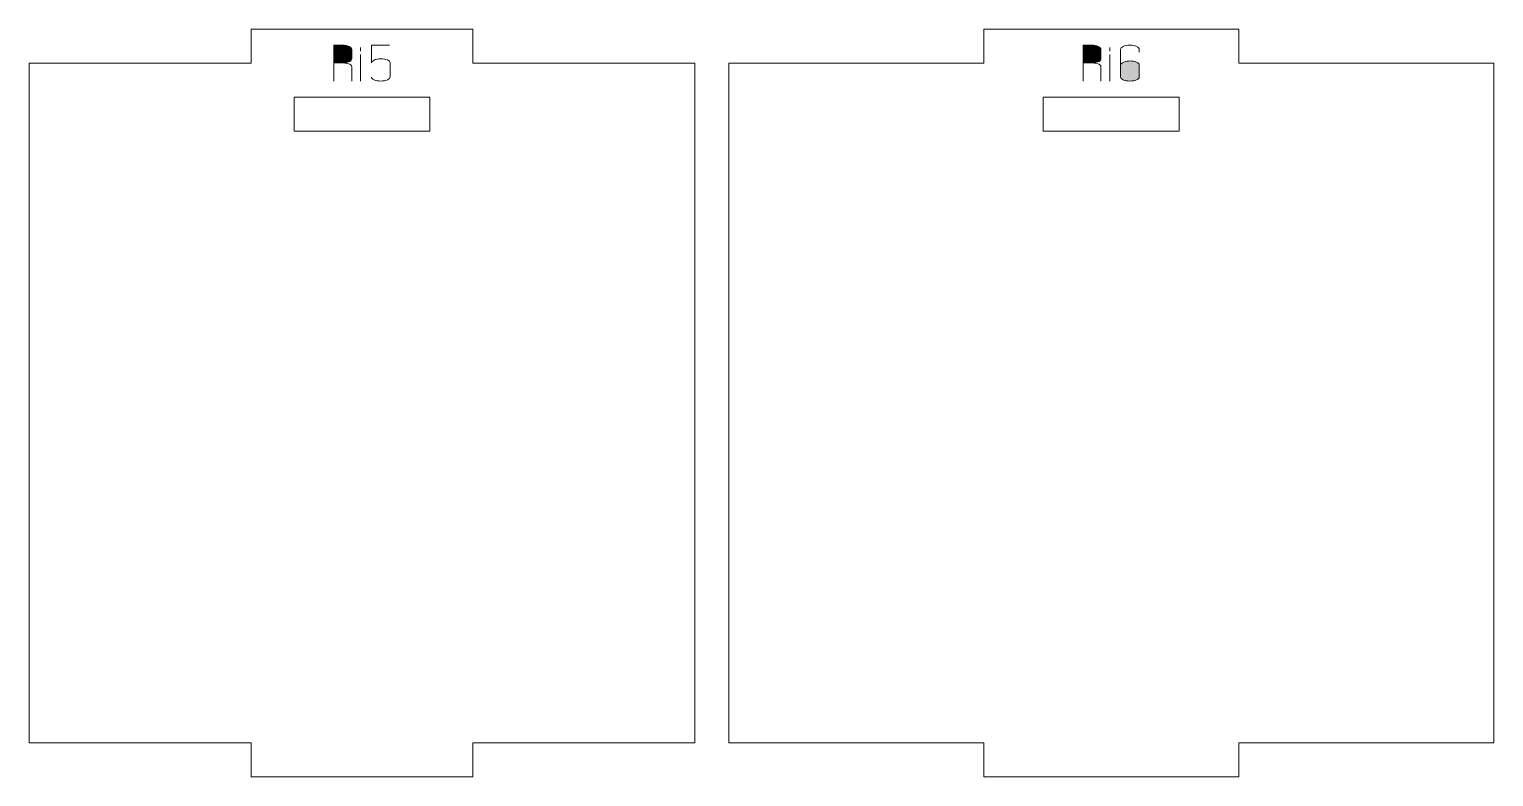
# Model space of a CAD drawing. Header units: centimetres. Extents: x -250 to 250, y -508 to 508.
# Drawn here: x 39.14 to 52.06, y 68 to 74.6 of the extents above; entities that cross this region are included whole.
import ezdxf

# ---------------------------------------------------------------- set-up
doc = ezdxf.new("R2010")
doc.units = ezdxf.units.CM
doc.header["$MEASUREMENT"] = 0
doc.layers.add('Capa 1', color=7, linetype='Continuous')

msp = doc.modelspace()

# ---------------------------------------------------------------- hatches: boundary and pattern name
at = {"layer": 'Capa 1', "true_color": 0x3e4095}
h = msp.add_hatch(color=175, dxfattribs=at)
edge = h.paths.add_edge_path()
edge.add_spline(control_points=[(41.90011, 74.30182), (41.93252, 74.30396), (41.95438, 74.30816), (41.96569, 74.31443), (41.97701, 74.3207), (41.98266, 74.32781), (41.98266, 74.33576), (41.98266, 74.33576), (41.98266, 74.42152), (41.98266, 74.42152), (41.98266, 74.4313), (41.97464, 74.43963), (41.95859, 74.44651), (41.94253, 74.45339), (41.92304, 74.45683), (41.90011, 74.45683), (41.90011, 74.45683), (41.82536, 74.45683), (41.82536, 74.45683), (41.82536, 74.45683), (41.82536, 74.30182), (41.82536, 74.30182), (41.82536, 74.30182), (41.90011, 74.30182), (41.90011, 74.30182)], knot_values=[0, 0, 0, 0, 0.125, 0.125, 0.125, 0.25, 0.25, 0.25, 0.375, 0.375, 0.375, 0.5, 0.5, 0.5, 0.625, 0.625, 0.625, 0.75, 0.75, 0.75, 0.875, 0.875, 0.875, 1, 1, 1, 1], degree=3, periodic=1)
h = msp.add_hatch(color=175, dxfattribs=at)
edge = h.paths.add_edge_path()
edge.add_spline(control_points=[(41.82536, 74.14039), (41.82536, 74.14039), (41.82536, 74.45683), (41.82536, 74.45683), (41.82536, 74.45683), (41.90011, 74.45683), (41.90011, 74.45683), (41.92304, 74.45683), (41.94253, 74.45339), (41.95859, 74.44651), (41.97464, 74.43963), (41.98266, 74.4313), (41.98266, 74.42152), (41.98266, 74.42152), (41.98266, 74.33576), (41.98266, 74.33576), (41.98266, 74.32781), (41.97701, 74.3207), (41.96569, 74.31443), (41.95438, 74.30816), (41.93252, 74.30396), (41.90011, 74.30182), (41.93252, 74.29968), (41.95438, 74.29548), (41.96569, 74.28921), (41.97701, 74.28294), (41.98266, 74.27583), (41.98266, 74.26788), (41.98266, 74.26788), (41.98266, 74.14039), (41.98266, 74.14039), (41.98266, 74.14039), (41.98266, 74.26788), (41.98266, 74.26788), (41.98266, 74.27583), (41.97701, 74.28294), (41.96569, 74.28921), (41.95438, 74.29548), (41.93252, 74.29968), (41.90011, 74.30182), (41.90011, 74.30182), (41.82536, 74.30182), (41.82536, 74.30182), (41.82536, 74.30182), (41.82536, 74.14039), (41.82536, 74.14039)], knot_values=[0, 0, 0, 0, 0.06666667, 0.06666667, 0.06666667, 0.13333333, 0.13333333, 0.13333333, 0.2, 0.2, 0.2, 0.26666667, 0.26666667, 0.26666667, 0.33333333, 0.33333333, 0.33333333, 0.4, 0.4, 0.4, 0.46666667, 0.46666667, 0.46666667, 0.53333333, 0.53333333, 0.53333333, 0.6, 0.6, 0.6, 0.66666667, 0.66666667, 0.66666667, 0.73333333, 0.73333333, 0.73333333, 0.8, 0.8, 0.8, 0.86666667, 0.86666667, 0.86666667, 0.93333333, 0.93333333, 0.93333333, 1, 1, 1, 1], degree=3, periodic=1)
h = msp.add_hatch(color=175, dxfattribs=at)
edge = h.paths.add_edge_path()
edge.add_spline(control_points=[(42.06062, 74.40317), (42.06062, 74.40317), (42.06108, 74.43573), (42.06108, 74.43573), (42.06108, 74.43573), (42.06062, 74.40317), (42.06062, 74.40317)], knot_values=[0, 0, 0, 0, 0.5, 0.5, 0.5, 1, 1, 1, 1], degree=3, periodic=1)
h = msp.add_hatch(color=175, dxfattribs=at)
edge = h.paths.add_edge_path()
edge.add_spline(control_points=[(42.06062, 74.14039), (42.06062, 74.14039), (42.06062, 74.37428), (42.06062, 74.37428), (42.06062, 74.37428), (42.06062, 74.14039), (42.06062, 74.14039)], knot_values=[0, 0, 0, 0, 0.5, 0.5, 0.5, 1, 1, 1, 1], degree=3, periodic=1)
h = msp.add_hatch(color=175, dxfattribs=at)
edge = h.paths.add_edge_path()
edge.add_spline(control_points=[(42.23811, 74.14039), (42.21457, 74.14039), (42.19492, 74.14383), (42.17918, 74.15071), (42.16343, 74.15759), (42.15556, 74.16592), (42.15556, 74.1757), (42.15556, 74.16592), (42.16343, 74.15759), (42.17918, 74.15071), (42.19492, 74.14383), (42.21457, 74.14039), (42.23811, 74.14039), (42.26165, 74.14039), (42.2813, 74.14383), (42.29704, 74.15071), (42.31279, 74.15759), (42.32066, 74.16592), (42.32066, 74.1757), (42.32066, 74.1757), (42.32066, 74.30136), (42.32066, 74.30136), (42.32066, 74.31115), (42.31279, 74.31948), (42.29704, 74.32636), (42.2813, 74.33324), (42.26165, 74.33668), (42.23811, 74.33668), (42.21671, 74.33484), (42.2002, 74.33239), (42.18858, 74.32934), (42.17696, 74.32628), (42.16596, 74.31695), (42.15556, 74.30136), (42.15556, 74.30136), (42.15556, 74.45683), (42.15556, 74.45683), (42.15556, 74.45683), (42.31516, 74.45683), (42.31516, 74.45683), (42.31516, 74.45683), (42.15556, 74.45683), (42.15556, 74.45683), (42.15556, 74.45683), (42.15556, 74.30136), (42.15556, 74.30136), (42.16596, 74.31695), (42.17696, 74.32628), (42.18858, 74.32934), (42.2002, 74.33239), (42.21671, 74.33484), (42.23811, 74.33668), (42.26165, 74.33668), (42.2813, 74.33324), (42.29704, 74.32636), (42.31279, 74.31948), (42.32066, 74.31115), (42.32066, 74.30136), (42.32066, 74.30136), (42.32066, 74.1757), (42.32066, 74.1757), (42.32066, 74.16592), (42.31279, 74.15759), (42.29704, 74.15071), (42.2813, 74.14383), (42.26165, 74.14039), (42.23811, 74.14039)], knot_values=[0, 0, 0, 0, 0.04545455, 0.04545455, 0.04545455, 0.09090909, 0.09090909, 0.09090909, 0.13636364, 0.13636364, 0.13636364, 0.18181818, 0.18181818, 0.18181818, 0.22727273, 0.22727273, 0.22727273, 0.27272727, 0.27272727, 0.27272727, 0.31818182, 0.31818182, 0.31818182, 0.36363636, 0.36363636, 0.36363636, 0.40909091, 0.40909091, 0.40909091, 0.45454545, 0.45454545, 0.45454545, 0.5, 0.5, 0.5, 0.54545455, 0.54545455, 0.54545455, 0.59090909, 0.59090909, 0.59090909, 0.63636364, 0.63636364, 0.63636364, 0.68181818, 0.68181818, 0.68181818, 0.72727273, 0.72727273, 0.72727273, 0.77272727, 0.77272727, 0.77272727, 0.81818182, 0.81818182, 0.81818182, 0.86363636, 0.86363636, 0.86363636, 0.90909091, 0.90909091, 0.90909091, 0.95454545, 0.95454545, 0.95454545, 1, 1, 1, 1], degree=3, periodic=1)
h = msp.add_hatch(color=175, dxfattribs=at)
edge = h.paths.add_edge_path()
edge.add_spline(control_points=[(48.51378, 74.30182), (48.54619, 74.30396), (48.56805, 74.30816), (48.57936, 74.31443), (48.59068, 74.3207), (48.59633, 74.32781), (48.59633, 74.33576), (48.59633, 74.33576), (48.59633, 74.42152), (48.59633, 74.42152), (48.59633, 74.4313), (48.58831, 74.43963), (48.57226, 74.44651), (48.5562, 74.45339), (48.53671, 74.45683), (48.51378, 74.45683), (48.51378, 74.45683), (48.43903, 74.45683), (48.43903, 74.45683), (48.43903, 74.45683), (48.43903, 74.30182), (48.43903, 74.30182), (48.43903, 74.30182), (48.51378, 74.30182), (48.51378, 74.30182)], knot_values=[0, 0, 0, 0, 0.125, 0.125, 0.125, 0.25, 0.25, 0.25, 0.375, 0.375, 0.375, 0.5, 0.5, 0.5, 0.625, 0.625, 0.625, 0.75, 0.75, 0.75, 0.875, 0.875, 0.875, 1, 1, 1, 1], degree=3, periodic=1)
h = msp.add_hatch(color=175, dxfattribs=at)
edge = h.paths.add_edge_path()
edge.add_spline(control_points=[(48.43903, 74.14039), (48.43903, 74.14039), (48.43903, 74.45683), (48.43903, 74.45683), (48.43903, 74.45683), (48.51378, 74.45683), (48.51378, 74.45683), (48.53671, 74.45683), (48.5562, 74.45339), (48.57226, 74.44651), (48.58831, 74.43963), (48.59633, 74.4313), (48.59633, 74.42152), (48.59633, 74.42152), (48.59633, 74.33576), (48.59633, 74.33576), (48.59633, 74.32781), (48.59068, 74.3207), (48.57936, 74.31443), (48.56805, 74.30816), (48.54619, 74.30396), (48.51378, 74.30182), (48.54619, 74.29968), (48.56805, 74.29548), (48.57936, 74.28921), (48.59068, 74.28294), (48.59633, 74.27583), (48.59633, 74.26788), (48.59633, 74.26788), (48.59633, 74.14039), (48.59633, 74.14039), (48.59633, 74.14039), (48.59633, 74.26788), (48.59633, 74.26788), (48.59633, 74.27583), (48.59068, 74.28294), (48.57936, 74.28921), (48.56805, 74.29548), (48.54619, 74.29968), (48.51378, 74.30182), (48.51378, 74.30182), (48.43903, 74.30182), (48.43903, 74.30182), (48.43903, 74.30182), (48.43903, 74.14039), (48.43903, 74.14039)], knot_values=[0, 0, 0, 0, 0.06666667, 0.06666667, 0.06666667, 0.13333333, 0.13333333, 0.13333333, 0.2, 0.2, 0.2, 0.26666667, 0.26666667, 0.26666667, 0.33333333, 0.33333333, 0.33333333, 0.4, 0.4, 0.4, 0.46666667, 0.46666667, 0.46666667, 0.53333333, 0.53333333, 0.53333333, 0.6, 0.6, 0.6, 0.66666667, 0.66666667, 0.66666667, 0.73333333, 0.73333333, 0.73333333, 0.8, 0.8, 0.8, 0.86666667, 0.86666667, 0.86666667, 0.93333333, 0.93333333, 0.93333333, 1, 1, 1, 1], degree=3, periodic=1)
h = msp.add_hatch(color=175, dxfattribs=at)
edge = h.paths.add_edge_path()
edge.add_spline(control_points=[(48.67429, 74.40317), (48.67429, 74.40317), (48.67475, 74.43573), (48.67475, 74.43573), (48.67475, 74.43573), (48.67429, 74.40317), (48.67429, 74.40317)], knot_values=[0, 0, 0, 0, 0.5, 0.5, 0.5, 1, 1, 1, 1], degree=3, periodic=1)
h = msp.add_hatch(color=175, dxfattribs=at)
edge = h.paths.add_edge_path()
edge.add_spline(control_points=[(48.67429, 74.14039), (48.67429, 74.14039), (48.67429, 74.37428), (48.67429, 74.37428), (48.67429, 74.37428), (48.67429, 74.14039), (48.67429, 74.14039)], knot_values=[0, 0, 0, 0, 0.5, 0.5, 0.5, 1, 1, 1, 1], degree=3, periodic=1)
h = msp.add_hatch(color=175, dxfattribs=at)
edge = h.paths.add_edge_path()
edge.add_spline(control_points=[(48.85178, 74.14039), (48.82824, 74.14039), (48.80859, 74.14383), (48.79285, 74.15071), (48.7771, 74.15759), (48.76923, 74.16592), (48.76923, 74.1757), (48.76923, 74.1757), (48.76923, 74.28256), (48.76923, 74.28256), (48.76923, 74.28256), (48.76923, 74.42152), (48.76923, 74.42152), (48.76923, 74.4313), (48.7771, 74.43963), (48.79285, 74.44651), (48.80859, 74.45339), (48.82824, 74.45683), (48.85178, 74.45683), (48.87532, 74.45683), (48.89497, 74.45339), (48.91071, 74.44651), (48.92646, 74.43963), (48.93433, 74.4313), (48.93433, 74.42152), (48.93433, 74.42152), (48.93433, 74.39584), (48.93433, 74.39584), (48.93433, 74.39584), (48.93433, 74.42152), (48.93433, 74.42152), (48.93433, 74.4313), (48.92646, 74.43963), (48.91071, 74.44651), (48.89497, 74.45339), (48.87532, 74.45683), (48.85178, 74.45683), (48.82824, 74.45683), (48.80859, 74.45339), (48.79285, 74.44651), (48.7771, 74.43963), (48.76923, 74.4313), (48.76923, 74.42152), (48.76923, 74.42152), (48.76923, 74.28256), (48.76923, 74.28256), (48.76923, 74.29173), (48.77878, 74.29991), (48.79789, 74.30709), (48.817, 74.31428), (48.83496, 74.31787), (48.85178, 74.31787), (48.87532, 74.31787), (48.89497, 74.31443), (48.91071, 74.30755), (48.92646, 74.30067), (48.93433, 74.29234), (48.93433, 74.28256), (48.93433, 74.28256), (48.93433, 74.1757), (48.93433, 74.1757), (48.93433, 74.16592), (48.92646, 74.15759), (48.91071, 74.15071), (48.89497, 74.14383), (48.87532, 74.14039), (48.85178, 74.14039)], knot_values=[0, 0, 0, 0, 0.04545455, 0.04545455, 0.04545455, 0.09090909, 0.09090909, 0.09090909, 0.13636364, 0.13636364, 0.13636364, 0.18181818, 0.18181818, 0.18181818, 0.22727273, 0.22727273, 0.22727273, 0.27272727, 0.27272727, 0.27272727, 0.31818182, 0.31818182, 0.31818182, 0.36363636, 0.36363636, 0.36363636, 0.40909091, 0.40909091, 0.40909091, 0.45454545, 0.45454545, 0.45454545, 0.5, 0.5, 0.5, 0.54545455, 0.54545455, 0.54545455, 0.59090909, 0.59090909, 0.59090909, 0.63636364, 0.63636364, 0.63636364, 0.68181818, 0.68181818, 0.68181818, 0.72727273, 0.72727273, 0.72727273, 0.77272727, 0.77272727, 0.77272727, 0.81818182, 0.81818182, 0.81818182, 0.86363636, 0.86363636, 0.86363636, 0.90909091, 0.90909091, 0.90909091, 0.95454545, 0.95454545, 0.95454545, 1, 1, 1, 1], degree=3, periodic=1)
h = msp.add_hatch(color=175, dxfattribs=at)
edge = h.paths.add_edge_path()
edge.add_spline(control_points=[(48.76923, 74.1757), (48.76923, 74.16592), (48.7771, 74.15759), (48.79285, 74.15071), (48.80859, 74.14383), (48.82824, 74.14039), (48.85178, 74.14039), (48.87532, 74.14039), (48.89497, 74.14383), (48.91071, 74.15071), (48.92646, 74.15759), (48.93433, 74.16592), (48.93433, 74.1757), (48.93433, 74.1757), (48.93433, 74.28256), (48.93433, 74.28256), (48.93433, 74.29234), (48.92646, 74.30067), (48.91071, 74.30755), (48.89497, 74.31443), (48.87532, 74.31787), (48.85178, 74.31787), (48.83496, 74.31787), (48.817, 74.31428), (48.79789, 74.30709), (48.77878, 74.29991), (48.76923, 74.29173), (48.76923, 74.28256), (48.76923, 74.28256), (48.76923, 74.1757), (48.76923, 74.1757)], knot_values=[0, 0, 0, 0, 0.1, 0.1, 0.1, 0.2, 0.2, 0.2, 0.3, 0.3, 0.3, 0.4, 0.4, 0.4, 0.5, 0.5, 0.5, 0.6, 0.6, 0.6, 0.7, 0.7, 0.7, 0.8, 0.8, 0.8, 0.9, 0.9, 0.9, 1, 1, 1, 1], degree=3, periodic=1)

# ---------------------------------------------------------------- linework, layer by layer
at = {"layer": 'Capa 1', "color": 240, "lineweight": 20}
for points, knots in [([(39.13595, 74.29759), (39.13595, 74.29759), (39.13595, 68.29759), (39.13595, 68.29759), (39.13595, 68.29759), (41.09399, 68.29759), (41.09399, 68.29759), (41.09399, 68.29759), (41.09399, 67.99759), (41.09399, 67.99759), (41.09399, 67.99759), (43.05202, 67.99759), (43.05202, 67.99759), (43.05202, 67.99759), (43.05202, 68.29759), (43.05202, 68.29759), (43.05202, 68.29759), (45.01006, 68.29759), (45.01006, 68.29759), (45.01006, 68.29759), (45.01006, 74.29759), (45.01006, 74.29759), (45.01006, 74.29759), (43.05202, 74.29759), (43.05202, 74.29759), (43.05202, 74.29759), (43.05202, 74.59759), (43.05202, 74.59759), (43.05202, 74.59759), (41.09399, 74.59759), (41.09399, 74.59759), (41.09399, 74.59759), (41.09399, 74.29759), (41.09399, 74.29759), (41.09399, 74.29759), (39.13595, 74.29759), (39.13595, 74.29759)], [0, 0, 0, 0, 0.08333333, 0.08333333, 0.08333333, 0.16666667, 0.16666667, 0.16666667, 0.25, 0.25, 0.25, 0.33333333, 0.33333333, 0.33333333, 0.41666667, 0.41666667, 0.41666667, 0.5, 0.5, 0.5, 0.58333333, 0.58333333, 0.58333333, 0.66666667, 0.66666667, 0.66666667, 0.75, 0.75, 0.75, 0.83333333, 0.83333333, 0.83333333, 0.91666667, 0.91666667, 0.91666667, 1, 1, 1, 1]), ([(45.31006, 74.29759), (45.31006, 74.29759), (45.31006, 68.29759), (45.31006, 68.29759), (45.31006, 68.29759), (47.56114, 68.29759), (47.56114, 68.29759), (47.56114, 68.29759), (47.56114, 67.99759), (47.56114, 67.99759), (47.56114, 67.99759), (49.81221, 67.99759), (49.81221, 67.99759), (49.81221, 67.99759), (49.81221, 68.29759), (49.81221, 68.29759), (49.81221, 68.29759), (52.06329, 68.29759), (52.06329, 68.29759), (52.06329, 68.29759), (52.06329, 74.29759), (52.06329, 74.29759), (52.06329, 74.29759), (49.81221, 74.29759), (49.81221, 74.29759), (49.81221, 74.29759), (49.81221, 74.59759), (49.81221, 74.59759), (49.81221, 74.59759), (47.56114, 74.59759), (47.56114, 74.59759), (47.56114, 74.59759), (47.56114, 74.29759), (47.56114, 74.29759), (47.56114, 74.29759), (45.31006, 74.29759), (45.31006, 74.29759)], [0, 0, 0, 0, 0.08333333, 0.08333333, 0.08333333, 0.16666667, 0.16666667, 0.16666667, 0.25, 0.25, 0.25, 0.33333333, 0.33333333, 0.33333333, 0.41666667, 0.41666667, 0.41666667, 0.5, 0.5, 0.5, 0.58333333, 0.58333333, 0.58333333, 0.66666667, 0.66666667, 0.66666667, 0.75, 0.75, 0.75, 0.83333333, 0.83333333, 0.83333333, 0.91666667, 0.91666667, 0.91666667, 1, 1, 1, 1]), ([(41.47301, 73.69806), (41.47301, 73.69806), (42.67301, 73.69806), (42.67301, 73.69806), (42.67301, 73.69806), (42.67301, 73.99806), (42.67301, 73.99806), (42.67301, 73.99806), (41.47301, 73.99806), (41.47301, 73.99806), (41.47301, 73.99806), (41.47301, 73.69806), (41.47301, 73.69806)], [0, 0, 0, 0, 0.25, 0.25, 0.25, 0.5, 0.5, 0.5, 0.75, 0.75, 0.75, 1, 1, 1, 1]), ([(48.08668, 73.69806), (48.08668, 73.69806), (49.28668, 73.69806), (49.28668, 73.69806), (49.28668, 73.69806), (49.28668, 73.99806), (49.28668, 73.99806), (49.28668, 73.99806), (48.08668, 73.99806), (48.08668, 73.99806), (48.08668, 73.99806), (48.08668, 73.69806), (48.08668, 73.69806)], [0, 0, 0, 0, 0.25, 0.25, 0.25, 0.5, 0.5, 0.5, 0.75, 0.75, 0.75, 1, 1, 1, 1])]:
    msp.add_open_spline(points, degree=3, knots=knots, dxfattribs=at)
at = {"layer": 'Capa 1', "color": 114, "lineweight": 9}
for points, knots in [([(41.90011, 74.30182), (41.93252, 74.30396), (41.95438, 74.30816), (41.96569, 74.31443), (41.97701, 74.3207), (41.98266, 74.32781), (41.98266, 74.33576), (41.98266, 74.33576), (41.98266, 74.42152), (41.98266, 74.42152), (41.98266, 74.4313), (41.97464, 74.43963), (41.95859, 74.44651), (41.94253, 74.45339), (41.92304, 74.45683), (41.90011, 74.45683), (41.90011, 74.45683), (41.82536, 74.45683), (41.82536, 74.45683), (41.82536, 74.45683), (41.82536, 74.30182), (41.82536, 74.30182), (41.82536, 74.30182), (41.90011, 74.30182), (41.90011, 74.30182)], [0, 0, 0, 0, 0.125, 0.125, 0.125, 0.25, 0.25, 0.25, 0.375, 0.375, 0.375, 0.5, 0.5, 0.5, 0.625, 0.625, 0.625, 0.75, 0.75, 0.75, 0.875, 0.875, 0.875, 1, 1, 1, 1]), ([(41.82536, 74.14039), (41.82536, 74.14039), (41.82536, 74.45683), (41.82536, 74.45683), (41.82536, 74.45683), (41.90011, 74.45683), (41.90011, 74.45683), (41.92304, 74.45683), (41.94253, 74.45339), (41.95859, 74.44651), (41.97464, 74.43963), (41.98266, 74.4313), (41.98266, 74.42152), (41.98266, 74.42152), (41.98266, 74.33576), (41.98266, 74.33576), (41.98266, 74.32781), (41.97701, 74.3207), (41.96569, 74.31443), (41.95438, 74.30816), (41.93252, 74.30396), (41.90011, 74.30182), (41.93252, 74.29968), (41.95438, 74.29548), (41.96569, 74.28921), (41.97701, 74.28294), (41.98266, 74.27583), (41.98266, 74.26788), (41.98266, 74.26788), (41.98266, 74.14039), (41.98266, 74.14039), (41.98266, 74.14039), (41.98266, 74.26788), (41.98266, 74.26788), (41.98266, 74.27583), (41.97701, 74.28294), (41.96569, 74.28921), (41.95438, 74.29548), (41.93252, 74.29968), (41.90011, 74.30182), (41.90011, 74.30182), (41.82536, 74.30182), (41.82536, 74.30182), (41.82536, 74.30182), (41.82536, 74.14039), (41.82536, 74.14039)], [0, 0, 0, 0, 0.06666667, 0.06666667, 0.06666667, 0.13333333, 0.13333333, 0.13333333, 0.2, 0.2, 0.2, 0.26666667, 0.26666667, 0.26666667, 0.33333333, 0.33333333, 0.33333333, 0.4, 0.4, 0.4, 0.46666667, 0.46666667, 0.46666667, 0.53333333, 0.53333333, 0.53333333, 0.6, 0.6, 0.6, 0.66666667, 0.66666667, 0.66666667, 0.73333333, 0.73333333, 0.73333333, 0.8, 0.8, 0.8, 0.86666667, 0.86666667, 0.86666667, 0.93333333, 0.93333333, 0.93333333, 1, 1, 1, 1]), ([(42.06062, 74.40317), (42.06062, 74.40317), (42.06108, 74.43573), (42.06108, 74.43573), (42.06108, 74.43573), (42.06062, 74.40317), (42.06062, 74.40317)], [0, 0, 0, 0, 0.5, 0.5, 0.5, 1, 1, 1, 1]), ([(42.06062, 74.14039), (42.06062, 74.14039), (42.06062, 74.37428), (42.06062, 74.37428), (42.06062, 74.37428), (42.06062, 74.14039), (42.06062, 74.14039)], [0, 0, 0, 0, 0.5, 0.5, 0.5, 1, 1, 1, 1]), ([(42.23811, 74.14039), (42.21457, 74.14039), (42.19492, 74.14383), (42.17918, 74.15071), (42.16343, 74.15759), (42.15556, 74.16592), (42.15556, 74.1757), (42.15556, 74.16592), (42.16343, 74.15759), (42.17918, 74.15071), (42.19492, 74.14383), (42.21457, 74.14039), (42.23811, 74.14039), (42.26165, 74.14039), (42.2813, 74.14383), (42.29704, 74.15071), (42.31279, 74.15759), (42.32066, 74.16592), (42.32066, 74.1757), (42.32066, 74.1757), (42.32066, 74.30136), (42.32066, 74.30136), (42.32066, 74.31115), (42.31279, 74.31948), (42.29704, 74.32636), (42.2813, 74.33324), (42.26165, 74.33668), (42.23811, 74.33668), (42.21671, 74.33484), (42.2002, 74.33239), (42.18858, 74.32934), (42.17696, 74.32628), (42.16596, 74.31695), (42.15556, 74.30136), (42.15556, 74.30136), (42.15556, 74.45683), (42.15556, 74.45683), (42.15556, 74.45683), (42.31516, 74.45683), (42.31516, 74.45683), (42.31516, 74.45683), (42.15556, 74.45683), (42.15556, 74.45683), (42.15556, 74.45683), (42.15556, 74.30136), (42.15556, 74.30136), (42.16596, 74.31695), (42.17696, 74.32628), (42.18858, 74.32934), (42.2002, 74.33239), (42.21671, 74.33484), (42.23811, 74.33668), (42.26165, 74.33668), (42.2813, 74.33324), (42.29704, 74.32636), (42.31279, 74.31948), (42.32066, 74.31115), (42.32066, 74.30136), (42.32066, 74.30136), (42.32066, 74.1757), (42.32066, 74.1757), (42.32066, 74.16592), (42.31279, 74.15759), (42.29704, 74.15071), (42.2813, 74.14383), (42.26165, 74.14039), (42.23811, 74.14039)], [0, 0, 0, 0, 0.04545455, 0.04545455, 0.04545455, 0.09090909, 0.09090909, 0.09090909, 0.13636364, 0.13636364, 0.13636364, 0.18181818, 0.18181818, 0.18181818, 0.22727273, 0.22727273, 0.22727273, 0.27272727, 0.27272727, 0.27272727, 0.31818182, 0.31818182, 0.31818182, 0.36363636, 0.36363636, 0.36363636, 0.40909091, 0.40909091, 0.40909091, 0.45454545, 0.45454545, 0.45454545, 0.5, 0.5, 0.5, 0.54545455, 0.54545455, 0.54545455, 0.59090909, 0.59090909, 0.59090909, 0.63636364, 0.63636364, 0.63636364, 0.68181818, 0.68181818, 0.68181818, 0.72727273, 0.72727273, 0.72727273, 0.77272727, 0.77272727, 0.77272727, 0.81818182, 0.81818182, 0.81818182, 0.86363636, 0.86363636, 0.86363636, 0.90909091, 0.90909091, 0.90909091, 0.95454545, 0.95454545, 0.95454545, 1, 1, 1, 1]), ([(48.51378, 74.30182), (48.54619, 74.30396), (48.56805, 74.30816), (48.57936, 74.31443), (48.59068, 74.3207), (48.59633, 74.32781), (48.59633, 74.33576), (48.59633, 74.33576), (48.59633, 74.42152), (48.59633, 74.42152), (48.59633, 74.4313), (48.58831, 74.43963), (48.57226, 74.44651), (48.5562, 74.45339), (48.53671, 74.45683), (48.51378, 74.45683), (48.51378, 74.45683), (48.43903, 74.45683), (48.43903, 74.45683), (48.43903, 74.45683), (48.43903, 74.30182), (48.43903, 74.30182), (48.43903, 74.30182), (48.51378, 74.30182), (48.51378, 74.30182)], [0, 0, 0, 0, 0.125, 0.125, 0.125, 0.25, 0.25, 0.25, 0.375, 0.375, 0.375, 0.5, 0.5, 0.5, 0.625, 0.625, 0.625, 0.75, 0.75, 0.75, 0.875, 0.875, 0.875, 1, 1, 1, 1]), ([(48.43903, 74.14039), (48.43903, 74.14039), (48.43903, 74.45683), (48.43903, 74.45683), (48.43903, 74.45683), (48.51378, 74.45683), (48.51378, 74.45683), (48.53671, 74.45683), (48.5562, 74.45339), (48.57226, 74.44651), (48.58831, 74.43963), (48.59633, 74.4313), (48.59633, 74.42152), (48.59633, 74.42152), (48.59633, 74.33576), (48.59633, 74.33576), (48.59633, 74.32781), (48.59068, 74.3207), (48.57936, 74.31443), (48.56805, 74.30816), (48.54619, 74.30396), (48.51378, 74.30182), (48.54619, 74.29968), (48.56805, 74.29548), (48.57936, 74.28921), (48.59068, 74.28294), (48.59633, 74.27583), (48.59633, 74.26788), (48.59633, 74.26788), (48.59633, 74.14039), (48.59633, 74.14039), (48.59633, 74.14039), (48.59633, 74.26788), (48.59633, 74.26788), (48.59633, 74.27583), (48.59068, 74.28294), (48.57936, 74.28921), (48.56805, 74.29548), (48.54619, 74.29968), (48.51378, 74.30182), (48.51378, 74.30182), (48.43903, 74.30182), (48.43903, 74.30182), (48.43903, 74.30182), (48.43903, 74.14039), (48.43903, 74.14039)], [0, 0, 0, 0, 0.06666667, 0.06666667, 0.06666667, 0.13333333, 0.13333333, 0.13333333, 0.2, 0.2, 0.2, 0.26666667, 0.26666667, 0.26666667, 0.33333333, 0.33333333, 0.33333333, 0.4, 0.4, 0.4, 0.46666667, 0.46666667, 0.46666667, 0.53333333, 0.53333333, 0.53333333, 0.6, 0.6, 0.6, 0.66666667, 0.66666667, 0.66666667, 0.73333333, 0.73333333, 0.73333333, 0.8, 0.8, 0.8, 0.86666667, 0.86666667, 0.86666667, 0.93333333, 0.93333333, 0.93333333, 1, 1, 1, 1]), ([(48.67429, 74.40317), (48.67429, 74.40317), (48.67475, 74.43573), (48.67475, 74.43573), (48.67475, 74.43573), (48.67429, 74.40317), (48.67429, 74.40317)], [0, 0, 0, 0, 0.5, 0.5, 0.5, 1, 1, 1, 1]), ([(48.67429, 74.14039), (48.67429, 74.14039), (48.67429, 74.37428), (48.67429, 74.37428), (48.67429, 74.37428), (48.67429, 74.14039), (48.67429, 74.14039)], [0, 0, 0, 0, 0.5, 0.5, 0.5, 1, 1, 1, 1]), ([(48.85178, 74.14039), (48.82824, 74.14039), (48.80859, 74.14383), (48.79285, 74.15071), (48.7771, 74.15759), (48.76923, 74.16592), (48.76923, 74.1757), (48.76923, 74.1757), (48.76923, 74.28256), (48.76923, 74.28256), (48.76923, 74.28256), (48.76923, 74.42152), (48.76923, 74.42152), (48.76923, 74.4313), (48.7771, 74.43963), (48.79285, 74.44651), (48.80859, 74.45339), (48.82824, 74.45683), (48.85178, 74.45683), (48.87532, 74.45683), (48.89497, 74.45339), (48.91071, 74.44651), (48.92646, 74.43963), (48.93433, 74.4313), (48.93433, 74.42152), (48.93433, 74.42152), (48.93433, 74.39584), (48.93433, 74.39584), (48.93433, 74.39584), (48.93433, 74.42152), (48.93433, 74.42152), (48.93433, 74.4313), (48.92646, 74.43963), (48.91071, 74.44651), (48.89497, 74.45339), (48.87532, 74.45683), (48.85178, 74.45683), (48.82824, 74.45683), (48.80859, 74.45339), (48.79285, 74.44651), (48.7771, 74.43963), (48.76923, 74.4313), (48.76923, 74.42152), (48.76923, 74.42152), (48.76923, 74.28256), (48.76923, 74.28256), (48.76923, 74.29173), (48.77878, 74.29991), (48.79789, 74.30709), (48.817, 74.31428), (48.83496, 74.31787), (48.85178, 74.31787), (48.87532, 74.31787), (48.89497, 74.31443), (48.91071, 74.30755), (48.92646, 74.30067), (48.93433, 74.29234), (48.93433, 74.28256), (48.93433, 74.28256), (48.93433, 74.1757), (48.93433, 74.1757), (48.93433, 74.16592), (48.92646, 74.15759), (48.91071, 74.15071), (48.89497, 74.14383), (48.87532, 74.14039), (48.85178, 74.14039)], [0, 0, 0, 0, 0.04545455, 0.04545455, 0.04545455, 0.09090909, 0.09090909, 0.09090909, 0.13636364, 0.13636364, 0.13636364, 0.18181818, 0.18181818, 0.18181818, 0.22727273, 0.22727273, 0.22727273, 0.27272727, 0.27272727, 0.27272727, 0.31818182, 0.31818182, 0.31818182, 0.36363636, 0.36363636, 0.36363636, 0.40909091, 0.40909091, 0.40909091, 0.45454545, 0.45454545, 0.45454545, 0.5, 0.5, 0.5, 0.54545455, 0.54545455, 0.54545455, 0.59090909, 0.59090909, 0.59090909, 0.63636364, 0.63636364, 0.63636364, 0.68181818, 0.68181818, 0.68181818, 0.72727273, 0.72727273, 0.72727273, 0.77272727, 0.77272727, 0.77272727, 0.81818182, 0.81818182, 0.81818182, 0.86363636, 0.86363636, 0.86363636, 0.90909091, 0.90909091, 0.90909091, 0.95454545, 0.95454545, 0.95454545, 1, 1, 1, 1]), ([(48.76923, 74.1757), (48.76923, 74.16592), (48.7771, 74.15759), (48.79285, 74.15071), (48.80859, 74.14383), (48.82824, 74.14039), (48.85178, 74.14039), (48.87532, 74.14039), (48.89497, 74.14383), (48.91071, 74.15071), (48.92646, 74.15759), (48.93433, 74.16592), (48.93433, 74.1757), (48.93433, 74.1757), (48.93433, 74.28256), (48.93433, 74.28256), (48.93433, 74.29234), (48.92646, 74.30067), (48.91071, 74.30755), (48.89497, 74.31443), (48.87532, 74.31787), (48.85178, 74.31787), (48.83496, 74.31787), (48.817, 74.31428), (48.79789, 74.30709), (48.77878, 74.29991), (48.76923, 74.29173), (48.76923, 74.28256), (48.76923, 74.28256), (48.76923, 74.1757), (48.76923, 74.1757)], [0, 0, 0, 0, 0.1, 0.1, 0.1, 0.2, 0.2, 0.2, 0.3, 0.3, 0.3, 0.4, 0.4, 0.4, 0.5, 0.5, 0.5, 0.6, 0.6, 0.6, 0.7, 0.7, 0.7, 0.8, 0.8, 0.8, 0.9, 0.9, 0.9, 1, 1, 1, 1])]:
    msp.add_open_spline(points, degree=3, knots=knots, dxfattribs=at)

doc.saveas('drawing.dxf')
